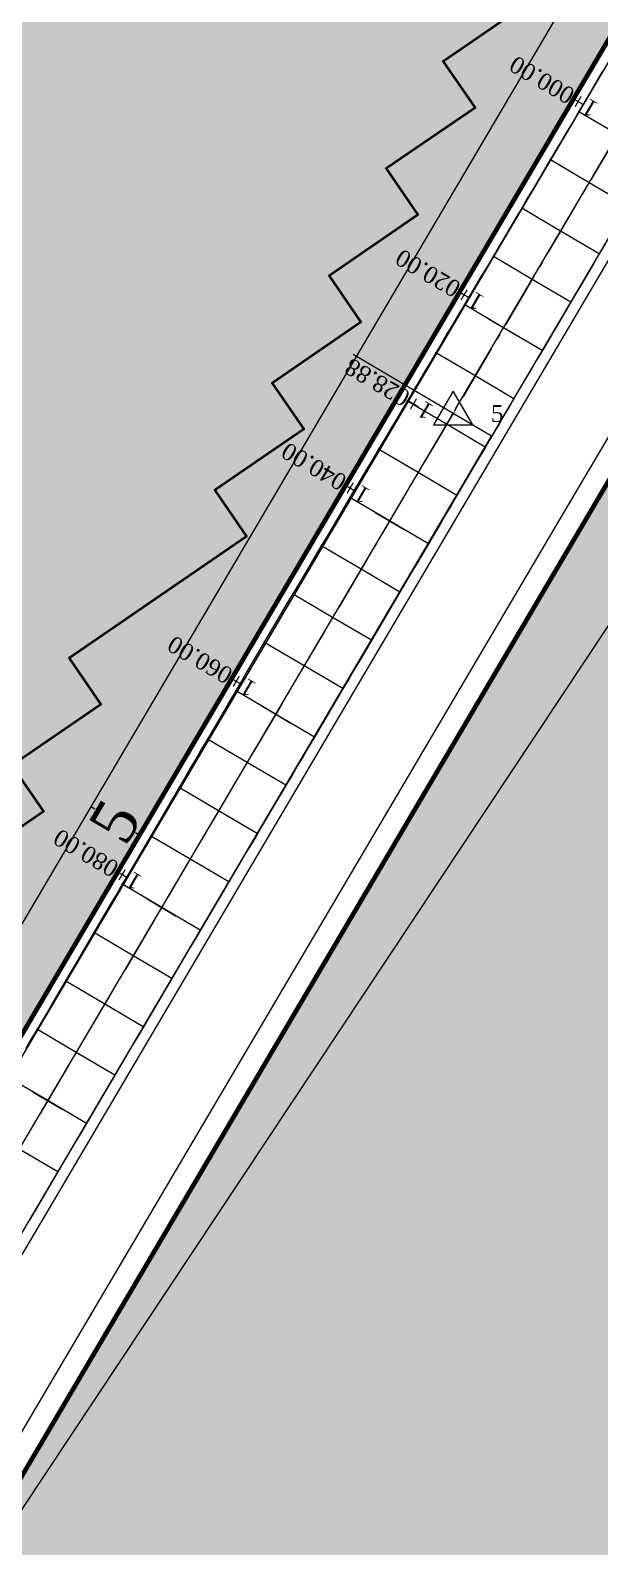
# Model space of a CAD drawing. Header units: metres. Extents: x 478603 to 489313, y 4282657 to 4289463.
# Drawn here: x 479701.1 to 479751.8, y 4286900 to 4287035.2 of the extents above; entities that cross this region are included whole.
import ezdxf

# ---------------------------------------------------------------- set-up
doc = ezdxf.new("R2010")
doc.units = ezdxf.units.M
for name, color, linetype, lineweight in [('ADAKENARI', 18, 'Continuous', 0), ('EKS_5', 5, 'Continuous', 0), ('EKSENLER', 3, 'Continuous', 0), ('KALDIRIM', 11, 'Continuous', 0), ('KDA_5', 150, 'Continuous', 20), ('KDO_5', 150, 'Continuous', 20), ('PARSEL_ALAN', 254, 'Continuous', 0), ('PARSEL_SERA_ALAN', 9, 'Continuous', 40), ('PL_ALİNMAN', 1, 'Continuous', 0), ('PL_ENKESIT', 1, 'Continuous', 0), ('PL_KM', 4, 'Continuous', 0), ('PL_KMYAZI', 30, 'Continuous', 0), ('PL_SEMBOL', 7, 'Continuous', 0), ('PL_SOME', 7, 'Continuous', 0), ('PL_TOTFKM', 7, 'Continuous', 0), ('REFUJ', 63, 'Continuous', 0), ('REVIZE_ONERI_KAM_SNR', 9, 'Continuous', 0), ('ROL_CEPHE', 1, 'Continuous', 0), ('SEV_YKA_KDA', 3, 'Continuous', 0), ('SEV_YKO_KDO', 3, 'Continuous', 0), ('SNR_PLANONAMAA', 233, 'Continuous', 0), ('SNR_YAPIYAK', 18, 'Continuous', 0), ('YKA_5', 33, 'Continuous', 0), ('YKO_5', 33, 'Continuous', 0)]:
    doc.layers.add(name, color=color, linetype=linetype, lineweight=lineweight)
doc.styles.get("Standard").update_dxf_attribs({"font": 'times.ttf'})

# ---------------------------------------------------------------- blocks, each defined once
blk = doc.blocks.new('3')
at = {"layer": 'PL_SEMBOL'}
for p, q in [((0, 2), (-1.75, -1)), ((1.75, -1), (0, 2)), ((0.125, 0.125), (-0.125, -0.125)), ((-0.125, 0.125), (0.125, -0.125)), ((-1.75, -1), (1.75, -1))]:
    blk.add_line(p, q, dxfattribs=at)

msp = doc.modelspace()

# ---------------------------------------------------------------- hatches: boundary and pattern name
at = {"layer": 'PARSEL_ALAN'}
msp.add_hatch(color=256, dxfattribs=at).paths.add_polyline_path([(479643.93, 4287398.76), (479817.89, 4287145.2), (479734.47, 4287003.69), (479687.04, 4286923.22), (479673.05, 4286922.16), (479430.43, 4287218.47), (479426.93, 4287224.91), (479426.05, 4287231.31), (479427.41, 4287242.55), (479428.4, 4287247.28), (479432.51, 4287253.46)])
at = {"layer": 'PARSEL_SERA_ALAN'}
msp.add_hatch(color=256, dxfattribs=at).paths.add_polyline_path([(479636.23, 4287387.16), (479642.76, 4287391.64), (479809.65, 4287148.38), (479801.73, 4287142.95), (479804.56, 4287138.83), (479796.64, 4287133.4), (479799.47, 4287129.27), (479791.55, 4287123.84), (479794.38, 4287119.72), (479786.47, 4287114.29), (479789.3, 4287110.16), (479781.38, 4287104.73), (479784.21, 4287100.61), (479776.29, 4287095.18), (479779.12, 4287091.06), (479771.2, 4287085.63), (479774.03, 4287081.5), (479758.2, 4287070.64), (479761.03, 4287066.52), (479753.11, 4287061.09), (479755.94, 4287056.96), (479748.03, 4287051.53), (479750.85, 4287047.41), (479742.94, 4287041.98), (479745.77, 4287037.86), (479737.85, 4287032.43), (479740.68, 4287028.3), (479732.76, 4287022.87), (479735.59, 4287018.75), (479727.68, 4287013.32), (479730.5, 4287009.19), (479722.59, 4287003.76), (479725.42, 4286999.64), (479717.5, 4286994.21), (479720.33, 4286990.09), (479704.5, 4286979.23), (479707.33, 4286975.1), (479699.41, 4286969.67), (479702.24, 4286965.55), (479694.32, 4286960.12), (479697.15, 4286955.99), (479689.24, 4286950.56), (479692.06, 4286946.44), (479684.15, 4286941.01), (479686.98, 4286936.89), (479679.06, 4286931.46), (479650.77, 4286972.69), (479642.86, 4286967.25), (479577.8, 4287062.08), (479569.88, 4287056.65), (479507.65, 4287147.36), (479499.74, 4287141.93), (479434.68, 4287236.75), (479442.6, 4287242.19), (479436.94, 4287250.43)])
at = {"layer": 'REVIZE_ONERI_KAM_SNR'}
msp.add_hatch(color=256, dxfattribs=at).paths.add_polyline_path([(480391.37, 4287736.67), (479958.38, 4287021.55), (479846.66, 4286823.22), (479817.89, 4286807.32), (479678.54, 4286593.14), (479667.02, 4286563.36), (479171.87, 4285664.49), (479060.05, 4285423.5), (478955.18, 4285211.94), (478971.57, 4285181.44), (478973.58, 4285138.06), (478896.83, 4284994.41), (478884.26, 4284953.22), (478871.38, 4284822.15), (478829.64, 4284818.29), (478829.64, 4284859.4), (478806.79, 4284865.48), (478716.87, 4284674.35), (478705.55, 4284645.23), (478602.86, 4284697.15), (478665.09, 4284834.56), (478661.84, 4284859.59), (478721.27, 4284982.03), (478734.09, 4284989.86), (478857.78, 4285241.35), (478838.86, 4285277.85), (478831.67, 4285382.6), (478866.61, 4285387.39), (478882.65, 4285289.09), (479341.44, 4286225.89), (479492.42, 4286515.34), (479668.69, 4286852.71), (479834.72, 4287134.36), (480316.15, 4287820.51), (480353.75, 4287856.55), (480321.39, 4287969.42), (480358.64, 4287985.06), (480384.47, 4287906.35), (480463.86, 4288018.44), (480598.66, 4288207.44), (480775.09, 4288481.28), (480856.22, 4288581.77), (481195.87, 4289025.92), (481277.92, 4288967.09), (481191.32, 4288856.62), (480684.78, 4288177.97), (480420.91, 4287781.11), (480447.15, 4287667.53), (480456.56, 4287584.46), (480422.31, 4287581.55), (480417.61, 4287623.09), (480404.49, 4287679.88)])

# ---------------------------------------------------------------- linework, layer by layer
at = {"layer": 'ADAKENARI', "lineweight": 200}
for p, q in [((479817.89, 4287145.2), (479734.47, 4287003.69)), ((479751.7, 4286993.54), (479834.72, 4287134.36)), ((479734.47, 4287003.69), (479687.04, 4286923.22)), ((479694.19, 4286895.97), (479751.7, 4286993.54))]:
    msp.add_line(p, q, dxfattribs=at)
at = {"layer": 'EKS_5'}
for p in [(479750.84, 4287021.61, 932.12), (479748.3, 4287017.31, 932.13), (479745.77, 4287013, 932.14), (479743.23, 4287008.69, 932.15), (479740.69, 4287004.39, 932.16), (479738.72, 4287001.05, 932.17), (479738.15, 4287000.08, 932.17), (479735.61, 4286995.77, 932.18), (479733.07, 4286991.46, 932.19), (479730.53, 4286987.16, 932.2), (479727.99, 4286982.85, 932.21), (479725.45, 4286978.54, 932.22), (479722.91, 4286974.23, 932.23), (479720.37, 4286969.93, 932.24), (479717.83, 4286965.62, 932.25), (479715.3, 4286961.31, 932.26), (479712.76, 4286957.01, 932.27), (479710.22, 4286952.7, 932.28), (479707.68, 4286948.39, 932.29), (479705.14, 4286944.08, 932.3), (479702.6, 4286939.78, 932.32)]:
    msp.add_point(p, dxfattribs=at)
at = {"layer": 'EKSENLER'}
for p, q in [((479738.98, 4287001.49), (479822.1, 4287142.49)), ((479685.07, 4286910.05), (479738.72, 4287001.04))]:
    msp.add_line(p, q, dxfattribs=at)
at = {"layer": 'KALDIRIM'}
for p, q in [((479818.69, 4287144.59), (479735.34, 4287003.18)), ((479742.43, 4286999.46), (479825.47, 4287140.32)), ((479735.34, 4287003.18), (479688.82, 4286924.28)), ((479688.52, 4286908.02), (479742.16, 4286999.01)), ((479694.55, 4286896.59), (479751.76, 4286993.63))]:
    msp.add_line(p, q, dxfattribs=at)
at = {"layer": 'KDA_5'}
msp.add_polyline3d([(479752.05, 4287031.55, 931.87), (479751.54, 4287030.69, 931.85), (479751.01, 4287029.79, 931.83), (479750.46, 4287028.87, 931.81), (479749.93, 4287027.96, 931.78), (479749.41, 4287027.08, 931.74), (479748.9, 4287026.22, 931.7), (479748.39, 4287025.36, 931.66), (479747.88, 4287024.51, 931.62), (479747.38, 4287023.66, 931.57), (479746.87, 4287022.8, 931.56), (479746.36, 4287021.94, 931.55), (479745.85, 4287021.08, 931.54), (479745.34, 4287020.21, 931.53), (479744.84, 4287019.35, 931.52), (479744.33, 4287018.49, 931.49), (479743.82, 4287017.63, 931.46), (479743.31, 4287016.77, 931.42), (479742.8, 4287015.91, 931.39), (479742.29, 4287015.05, 931.36), (479741.78, 4287014.19, 931.29), (479741.27, 4287013.33, 931.23), (479740.76, 4287012.47, 931.16), (479740.25, 4287011.61, 931.1), (479739.74, 4287010.75, 931.03), (479739.22, 4287009.88, 930.98), (479738.7, 4287009.01, 930.93), (479738.18, 4287008.14, 930.87), (479737.68, 4287007.28, 930.82), (479737.19, 4287006.45, 930.77), (479736.73, 4287005.68, 930.74), (479736.3, 4287004.96, 930.7), (479735.89, 4287004.26, 930.67), (479735.51, 4287003.62, 930.64), (479735.21, 4287003.11, 930.62), (479735.06, 4287002.86, 930.6), (479734.98, 4287002.73, 930.6), (479734.92, 4287002.63, 930.59), (479734.83, 4287002.48, 930.58), (479734.64, 4287002.15, 930.56), (479734.24, 4287001.48, 930.51), (479733.73, 4287000.62, 930.45), (479733.18, 4286999.7, 930.38), (479732.63, 4286998.77, 930.31), (479732.08, 4286997.85, 930.24), (479731.56, 4286996.97, 930.18), (479731.05, 4286996.1, 930.13), (479730.54, 4286995.25, 930.08), (479730.04, 4286994.4, 930.03), (479729.53, 4286993.55, 929.98), (479729.02, 4286992.69, 929.92), (479728.51, 4286991.83, 929.85), (479728, 4286990.97, 929.79), (479727.49, 4286990.11, 929.72), (479726.98, 4286989.25, 929.66), (479726.47, 4286988.39, 929.6), (479725.96, 4286987.53, 929.54), (479725.45, 4286986.67, 929.48), (479724.94, 4286985.81, 929.42), (479724.43, 4286984.95, 929.36), (479723.92, 4286984.09, 929.34), (479723.41, 4286983.23, 929.32), (479722.9, 4286982.37, 929.3), (479722.39, 4286981.51, 929.28), (479721.88, 4286980.65, 929.26), (479721.38, 4286979.78, 929.34), (479720.87, 4286978.92, 929.42), (479720.37, 4286978.06, 929.5), (479719.86, 4286977.19, 929.58), (479719.36, 4286976.33, 929.66), (479718.85, 4286975.47, 929.7), (479718.35, 4286974.6, 929.73), (479717.84, 4286973.74, 929.77), (479717.33, 4286972.88, 929.8), (479716.83, 4286972.02, 929.84), (479716.32, 4286971.15, 929.92), (479715.82, 4286970.29, 930.01), (479715.31, 4286969.43, 930.1), (479714.81, 4286968.56, 930.19), (479714.31, 4286967.7, 930.27), (479713.8, 4286966.84, 930.36), (479713.3, 4286965.97, 930.45), (479712.79, 4286965.11, 930.53), (479712.29, 4286964.24, 930.62), (479711.79, 4286963.38, 930.71), (479711.28, 4286962.52, 930.73), (479710.77, 4286961.66, 930.76), (479710.27, 4286960.79, 930.79), (479709.76, 4286959.93, 930.82), (479709.25, 4286959.07, 930.85), (479708.75, 4286958.21, 930.87), (479708.24, 4286957.35, 930.88), (479707.73, 4286956.49, 930.89), (479707.22, 4286955.62, 930.9), (479706.72, 4286954.76, 930.92), (479706.21, 4286953.9, 930.96), (479705.7, 4286953.04, 931), (479705.2, 4286952.17, 931.04), (479704.69, 4286951.31, 931.08), (479704.19, 4286950.45, 931.13), (479703.68, 4286949.59, 931.14), (479703.17, 4286948.73, 931.16), (479702.66, 4286947.86, 931.18), (479702.16, 4286947, 931.2), (479701.65, 4286946.14, 931.22), (479701.14, 4286945.28, 931.24), (479700.64, 4286944.42, 931.27)], dxfattribs=at)
for p in [(479749.93, 4287027.96, 931.78), (479747.38, 4287023.66, 931.57), (479744.84, 4287019.35, 931.52), (479742.29, 4287015.05, 931.36), (479739.74, 4287010.75, 931.03), (479737.19, 4287006.45, 930.77), (479735.21, 4287003.11, 930.62), (479734.64, 4287002.15, 930.56), (479732.08, 4286997.85, 930.24), (479729.53, 4286993.55, 929.98), (479726.98, 4286989.25, 929.66), (479724.43, 4286984.95, 929.36), (479721.88, 4286980.65, 929.26), (479719.36, 4286976.33, 929.66), (479716.83, 4286972.02, 929.84), (479714.31, 4286967.7, 930.27), (479711.79, 4286963.38, 930.71), (479709.25, 4286959.07, 930.85), (479706.72, 4286954.76, 930.92), (479704.19, 4286950.45, 931.13), (479701.65, 4286946.14, 931.22)]:
    msp.add_point(p, dxfattribs=at)
at = {"layer": 'KDO_5'}
msp.add_polyline3d([(479752.3, 4287016.21, 931.89), (479751.75, 4287015.28, 931.88), (479751.23, 4287014.39, 931.84), (479750.72, 4287013.52, 931.81), (479750.22, 4287012.67, 931.78), (479749.71, 4287011.82, 931.75), (479749.21, 4287010.97, 931.72), (479748.71, 4287010.11, 931.64), (479748.2, 4287009.25, 931.56), (479747.69, 4287008.39, 931.48), (479747.19, 4287007.53, 931.4), (479746.68, 4287006.66, 931.32), (479746.16, 4287005.79, 931.28), (479745.65, 4287004.91, 931.23), (479745.13, 4287004.04, 931.19), (479744.62, 4287003.18, 931.14), (479744.14, 4287002.35, 931.1), (479743.69, 4287001.58, 931.05), (479743.26, 4287000.86, 931.01), (479742.85, 4287000.16, 930.97), (479742.47, 4286999.52, 930.93), (479742.17, 4286999.01, 930.9), (479742.02, 4286998.76, 930.88), (479741.94, 4286998.63, 930.87), (479741.88, 4286998.53, 930.86), (479741.8, 4286998.38, 930.85), (479741.6, 4286998.04, 930.83), (479741.2, 4286997.37, 930.78), (479740.7, 4286996.52, 930.72), (479740.16, 4286995.59, 930.65), (479739.6, 4286994.66, 930.59), (479739.06, 4286993.74, 930.52), (479738.54, 4286992.85, 930.48), (479738.03, 4286991.99, 930.44), (479737.53, 4286991.13, 930.4), (479737.03, 4286990.28, 930.36), (479736.52, 4286989.43, 930.32), (479736.02, 4286988.57, 930.31), (479735.51, 4286987.71, 930.3), (479735, 4286986.85, 930.29), (479734.49, 4286985.98, 930.28), (479733.98, 4286985.12, 930.27), (479733.48, 4286984.26, 930.15), (479732.97, 4286983.4, 930.03), (479732.46, 4286982.53, 929.91), (479731.95, 4286981.67, 929.79), (479731.45, 4286980.81, 929.67), (479730.94, 4286979.95, 929.63), (479730.43, 4286979.09, 929.59), (479729.92, 4286978.23, 929.55), (479729.42, 4286977.36, 929.5), (479728.91, 4286976.5, 929.46), (479728.4, 4286975.64, 929.55), (479727.89, 4286974.78, 929.64), (479727.38, 4286973.92, 929.73), (479726.88, 4286973.06, 929.82), (479726.37, 4286972.2, 929.91), (479725.86, 4286971.34, 929.96), (479725.35, 4286970.47, 930), (479724.84, 4286969.61, 930.04), (479724.34, 4286968.75, 930.09), (479723.83, 4286967.89, 930.13), (479723.32, 4286967.03, 930.2), (479722.81, 4286966.17, 930.27), (479722.3, 4286965.31, 930.34), (479721.8, 4286964.45, 930.4), (479721.29, 4286963.58, 930.47), (479720.78, 4286962.72, 930.56), (479720.27, 4286961.86, 930.64), (479719.76, 4286961, 930.73), (479719.25, 4286960.14, 930.81), (479718.75, 4286959.28, 930.9), (479718.24, 4286958.42, 930.95), (479717.73, 4286957.56, 931), (479717.22, 4286956.69, 931.05), (479716.71, 4286955.83, 931.11), (479716.21, 4286954.97, 931.16), (479715.7, 4286954.11, 931.18), (479715.19, 4286953.25, 931.19), (479714.68, 4286952.39, 931.21), (479714.17, 4286951.53, 931.23), (479713.67, 4286950.66, 931.24), (479713.16, 4286949.8, 931.26), (479712.65, 4286948.94, 931.28), (479712.14, 4286948.08, 931.3), (479711.64, 4286947.22, 931.32), (479711.13, 4286946.36, 931.34), (479710.62, 4286945.5, 931.36), (479710.11, 4286944.63, 931.38), (479709.6, 4286943.77, 931.4), (479709.1, 4286942.91, 931.41), (479708.59, 4286942.05, 931.43), (479708.08, 4286941.19, 931.45), (479707.57, 4286940.33, 931.46), (479707.06, 4286939.47, 931.48), (479706.56, 4286938.6, 931.49), (479706.05, 4286937.74, 931.51), (479705.54, 4286936.88, 931.54), (479705.03, 4286936.02, 931.57), (479704.52, 4286935.16, 931.6), (479704.02, 4286934.3, 931.63), (479703.51, 4286933.44, 931.66), (479703, 4286932.57, 931.7), (479702.49, 4286931.71, 931.74), (479701.98, 4286930.85, 931.78), (479701.47, 4286929.99, 931.82), (479700.97, 4286929.13, 931.86)], dxfattribs=at)
for p in [(479751.75, 4287015.28, 931.88), (479749.21, 4287010.97, 931.72), (479746.68, 4287006.66, 931.32), (479744.14, 4287002.35, 931.1), (479742.17, 4286999.01, 930.9), (479741.6, 4286998.04, 930.83), (479739.06, 4286993.74, 930.52), (479736.52, 4286989.43, 930.32), (479733.98, 4286985.12, 930.27), (479731.45, 4286980.81, 929.67), (479728.91, 4286976.5, 929.46), (479726.37, 4286972.2, 929.91), (479723.83, 4286967.89, 930.13), (479721.29, 4286963.58, 930.47), (479718.75, 4286959.28, 930.9), (479716.21, 4286954.97, 931.16), (479713.67, 4286950.66, 931.24), (479711.13, 4286946.36, 931.34), (479708.59, 4286942.05, 931.43), (479706.05, 4286937.74, 931.51), (479703.51, 4286933.44, 931.66)]:
    msp.add_point(p, dxfattribs=at)
at = {"layer": 'PARSEL_ALAN'}
for points in [[(479643.93, 4287398.76, 927.06), (479817.89, 4287145.2, 932.32), (479734.47, 4287003.69, 930.59), (479687.04, 4286923.22, 931.9), (479673.05, 4286922.16, 931.52), (479430.43, 4287218.47, 921.01), (479426.93, 4287224.91, 920.71), (479426.05, 4287231.31, 920.46), (479427.41, 4287242.55, 919.64), (479428.4, 4287247.28, 919.2), (479432.51, 4287253.46, 918.59), (479643.93, 4287398.76, 927.06)], [(479643.93, 4287398.76, 0), (479817.89, 4287145.2, 0), (479734.47, 4287003.69, 0), (479687.04, 4286923.22, 0), (479673.05, 4286922.16, 0), (479430.43, 4287218.47, 0), (479426.93, 4287224.91, 0), (479426.05, 4287231.31, 0), (479427.41, 4287242.55, 0), (479428.4, 4287247.28, 0), (479432.51, 4287253.46, 0), (479643.93, 4287398.76, 0)]]:
    msp.add_polyline3d(points, close=True, dxfattribs=at)
at = {"layer": 'PARSEL_SERA_ALAN'}
msp.add_polyline3d([(479745.77, 4287037.86, 0), (479737.85, 4287032.43, 0), (479740.68, 4287028.3, 0), (479732.76, 4287022.87, 0), (479735.59, 4287018.75, 0), (479727.68, 4287013.32, 0), (479730.5, 4287009.19, 0), (479722.59, 4287003.76, 0), (479725.42, 4286999.64, 0), (479717.5, 4286994.21, 0), (479720.33, 4286990.09, 0), (479704.5, 4286979.23, 0), (479707.33, 4286975.1, 0), (479699.41, 4286969.67, 0), (479702.24, 4286965.55, 0), (479694.32, 4286960.12, 0)], dxfattribs=at)
msp.add_polyline3d([(479745.77, 4287037.86, 0), (479737.85, 4287032.43, 0), (479740.68, 4287028.3, 0), (479732.76, 4287022.87, 0), (479735.59, 4287018.75, 0), (479727.68, 4287013.32, 0), (479730.5, 4287009.19, 0), (479722.59, 4287003.76, 0), (479725.42, 4286999.64, 0), (479717.5, 4286994.21, 0), (479720.33, 4286990.09, 0), (479704.5, 4286979.23, 0), (479707.33, 4286975.1, 0), (479699.41, 4286969.67, 0), (479702.24, 4286965.55, 0), (479694.32, 4286960.12, 0)], dxfattribs=at)
at = {"layer": 'PL_ALİNMAN'}
for p, q in [((479753.54, 4287026.19), (479751, 4287021.88)), ((479750.5, 4287021.02), (479750.24, 4287020.59)), ((479749.73, 4287019.73), (479747.19, 4287015.42)), ((479746.69, 4287014.56), (479746.43, 4287014.13)), ((479745.92, 4287013.27), (479743.39, 4287008.96)), ((479742.88, 4287008.1), (479742.62, 4287007.67)), ((479742.12, 4287006.81), (479739.58, 4287002.5)), ((479738.72, 4287001.04), (479736.18, 4286996.74)), ((479739.07, 4287001.64), (479738.81, 4287001.21)), ((479735.67, 4286995.88), (479735.42, 4286995.45)), ((479734.91, 4286994.58), (479732.37, 4286990.28)), ((479731.86, 4286989.42), (479731.61, 4286988.98)), ((479731.1, 4286988.12), (479728.56, 4286983.82)), ((479728.05, 4286982.95), (479727.8, 4286982.52)), ((479727.29, 4286981.66), (479724.75, 4286977.35)), ((479724.24, 4286976.49), (479723.99, 4286976.06)), ((479723.48, 4286975.2), (479720.94, 4286970.89)), ((479720.44, 4286970.03), (479720.18, 4286969.6)), ((479719.67, 4286968.74), (479717.13, 4286964.43)), ((479716.63, 4286963.57), (479716.37, 4286963.14)), ((479715.87, 4286962.28), (479713.33, 4286957.97)), ((479712.82, 4286957.11), (479712.56, 4286956.68)), ((479712.06, 4286955.82), (479709.52, 4286951.51)), ((479709.01, 4286950.65), (479708.76, 4286950.22)), ((479708.25, 4286949.36), (479705.71, 4286945.05)), ((479705.2, 4286944.19), (479704.95, 4286943.76)), ((479704.44, 4286942.9), (479701.9, 4286938.59)), ((479701.39, 4286937.73), (479701.14, 4286937.3))]:
    msp.add_line(p, q, dxfattribs=at)
at = {"layer": 'PL_ENKESIT'}
for points in [[(479756.85, 4287023.88, 932.07), (479756.84, 4287023.88, 931.98), (479756.83, 4287023.89, 932.03), (479753.38, 4287025.92, 932.11), (479749.94, 4287027.95, 932.03), (479749.93, 4287027.96, 931.78)], [(479754.29, 4287019.58, 931.94), (479754.29, 4287019.58, 932.04), (479750.84, 4287021.61, 932.12), (479747.4, 4287023.65, 932.04), (479747.38, 4287023.66, 931.57)], [(479751.75, 4287015.28, 931.88), (479751.75, 4287015.28, 932.05), (479748.3, 4287017.31, 932.13), (479744.86, 4287019.34, 932.05), (479744.84, 4287019.35, 931.52)], [(479749.21, 4287010.97, 931.72), (479749.21, 4287010.97, 932.06), (479745.77, 4287013, 932.14), (479742.32, 4287015.03, 932.06), (479742.29, 4287015.05, 931.36)], [(479746.68, 4287006.66, 931.32), (479746.67, 4287006.66, 932.07), (479743.23, 4287008.69, 932.15), (479739.78, 4287010.72, 932.07), (479739.74, 4287010.75, 931.03)], [(479744.14, 4287002.35, 931.1), (479744.13, 4287002.35, 932.08), (479740.69, 4287004.39, 932.16), (479737.24, 4287006.42, 932.08), (479737.19, 4287006.45, 930.77)], [(479742.17, 4286999.01, 930.9), (479742.16, 4286999.01, 932.09), (479738.72, 4287001.05, 932.17), (479735.27, 4287003.08, 932.09), (479735.21, 4287003.11, 930.62)], [(479741.6, 4286998.04, 930.83), (479741.59, 4286998.05, 932.09), (479738.15, 4287000.08, 932.17), (479734.7, 4287002.11, 932.09), (479734.64, 4287002.15, 930.56)], [(479739.06, 4286993.74, 930.52), (479739.05, 4286993.74, 932.1), (479735.61, 4286995.77, 932.18), (479732.16, 4286997.8, 932.1), (479732.08, 4286997.85, 930.24)], [(479736.52, 4286989.43, 930.32), (479736.52, 4286989.43, 932.11), (479733.07, 4286991.46, 932.19), (479729.62, 4286993.49, 932.11), (479729.53, 4286993.55, 929.98)], [(479733.98, 4286985.12, 930.27), (479733.98, 4286985.12, 932.12), (479730.53, 4286987.16, 932.2), (479727.08, 4286989.19, 932.12), (479726.98, 4286989.25, 929.66)], [(479731.45, 4286980.81, 929.67), (479731.44, 4286980.82, 932.13), (479727.99, 4286982.85, 932.21), (479724.55, 4286984.88, 932.13), (479724.43, 4286984.95, 929.36)], [(479728.91, 4286976.5, 929.46), (479728.9, 4286976.51, 932.14), (479725.45, 4286978.54, 932.22), (479722.01, 4286980.57, 932.14), (479721.88, 4286980.65, 929.26)], [(479726.37, 4286972.2, 929.91), (479726.36, 4286972.2, 932.15), (479722.91, 4286974.23, 932.23), (479719.47, 4286976.27, 932.15), (479719.36, 4286976.33, 929.66)], [(479723.83, 4286967.89, 930.13), (479723.82, 4286967.9, 932.16), (479720.37, 4286969.93, 932.24), (479716.93, 4286971.96, 932.16), (479716.83, 4286972.02, 929.84)], [(479721.29, 4286963.58, 930.47), (479721.28, 4286963.59, 932.17), (479717.83, 4286965.62, 932.25), (479714.39, 4286967.65, 932.17), (479714.31, 4286967.7, 930.27)], [(479718.75, 4286959.28, 930.9), (479718.74, 4286959.28, 932.18), (479715.3, 4286961.31, 932.26), (479711.85, 4286963.34, 932.18), (479711.79, 4286963.38, 930.71)], [(479716.21, 4286954.97, 931.16), (479716.2, 4286954.97, 932.19), (479712.76, 4286957.01, 932.27), (479709.31, 4286959.04, 932.19), (479709.25, 4286959.07, 930.85)], [(479713.67, 4286950.66, 931.24), (479713.66, 4286950.67, 932.2), (479710.22, 4286952.7, 932.28), (479706.77, 4286954.73, 932.2), (479706.72, 4286954.76, 930.92)], [(479711.13, 4286946.36, 931.34), (479711.12, 4286946.36, 932.21), (479707.68, 4286948.39, 932.29), (479704.23, 4286950.42, 932.21), (479704.19, 4286950.45, 931.13)], [(479708.59, 4286942.05, 931.43), (479708.58, 4286942.05, 932.22), (479705.14, 4286944.08, 932.3), (479701.69, 4286946.11, 932.22), (479701.65, 4286946.14, 931.22)], [(479706.05, 4286937.74, 931.51), (479706.05, 4286937.74, 932.24), (479702.6, 4286939.78, 932.32), (479699.15, 4286941.81, 932.24), (479699.11, 4286941.83, 931.34)], [(479703.51, 4286933.44, 931.66), (479703.51, 4286933.44, 932.25), (479700.06, 4286935.47, 932.33), (479696.61, 4286937.5, 932.25), (479696.58, 4286937.52, 931.46)]]:
    msp.add_polyline3d(points, dxfattribs=at)
at = {"layer": 'PL_KM'}
for p, q in [((479741.93, 4287009.45), (479744.52, 4287007.93)), ((479731.78, 4286992.22), (479734.36, 4286990.7)), ((479721.62, 4286975), (479724.21, 4286973.47)), ((479711.46, 4286957.77), (479714.05, 4286956.24)), ((479701.31, 4286940.54), (479703.89, 4286939.01))]:
    msp.add_line(p, q, dxfattribs=at)
at = {"layer": 'PL_SOME'}
msp.add_point((479738.72, 4287001.04), dxfattribs=at)
at = {"layer": 'REFUJ'}
for p, q in [((479729.55, 4286975.66), (479826.31, 4287139.78)), ((479749.98, 4286994.55), (479833.04, 4287135.44)), ((479695.68, 4286902.44), (479749.98, 4286994.55)), ((479689.59, 4286907.86), (479729.55, 4286975.66))]:
    msp.add_line(p, q, dxfattribs=at)
at = {"layer": 'REVIZE_ONERI_KAM_SNR'}
msp.add_polyline3d([(479492.42, 4286515.34, 0), (479668.69, 4286852.71, 0), (479834.72, 4287134.36, 0), (480316.15, 4287820.51, 0), (480353.75, 4287856.55, 0), (480321.39, 4287969.42, 0), (480358.64, 4287985.06, 0), (480384.47, 4287906.35, 0), (480463.86, 4288018.44, 0)], dxfattribs=at)
msp.add_polyline3d([(479492.42, 4286515.34, 0), (479668.69, 4286852.71, 0), (479834.72, 4287134.36, 0), (480316.15, 4287820.51, 0), (480353.75, 4287856.55, 0), (480321.39, 4287969.42, 0), (480358.64, 4287985.06, 0), (480384.47, 4287906.35, 0), (480463.86, 4288018.44, 0)], dxfattribs=at)
msp.add_polyline3d([(479492.42, 4286515.34, 0), (479668.69, 4286852.71, 0), (479834.72, 4287134.36, 0), (480316.15, 4287820.51, 0), (480353.75, 4287856.55, 0), (480321.39, 4287969.42, 0), (480358.64, 4287985.06, 0), (480384.47, 4287906.35, 0), (480463.86, 4288018.44, 0)], dxfattribs=at)
at = {"layer": 'ROL_CEPHE'}
for p, q in [((479706.45, 4286966), (479706.79, 4286965.79)), ((479710.76, 4286963.46), (479710.41, 4286963.66))]:
    msp.add_line(p, q, dxfattribs=at)
at = {"layer": 'SEV_YKA_KDA'}
for p, q in [((479750.95, 4287029.68, 932.03), (479750.95, 4287029.68, 931.93)), ((479749.94, 4287027.95, 932.03), (479749.93, 4287027.96, 931.78)), ((479748.92, 4287026.23, 932.03), (479748.91, 4287026.23, 931.87)), ((479747.91, 4287024.51, 932.04), (479747.89, 4287024.52, 931.62)), ((479746.89, 4287022.78, 932.04), (479746.88, 4287022.79, 931.8)), ((479745.87, 4287021.06, 932.05), (479745.85, 4287021.07, 931.54)), ((479744.86, 4287019.34, 932.05), (479744.85, 4287019.34, 931.78)), ((479743.84, 4287017.62, 932.05), (479743.82, 4287017.63, 931.46)), ((479742.83, 4287015.89, 932.06), (479742.81, 4287015.9, 931.73)), ((479741.81, 4287014.17, 932.06), (479741.78, 4287014.19, 931.29)), ((479740.8, 4287012.45, 932.07), (479740.78, 4287012.46, 931.61)), ((479739.78, 4287010.72, 932.07), (479739.74, 4287010.75, 931.03)), ((479738.76, 4287009, 932.07), (479738.74, 4287009.02, 931.5)), ((479737.75, 4287007.28, 932.08), (479737.7, 4287007.31, 930.83)), ((479736.73, 4287005.55, 932.08), (479736.7, 4287005.57, 931.41)), ((479735.72, 4287003.83, 932.09), (479735.66, 4287003.87, 930.65)), ((479734.7, 4287002.11, 932.09), (479734.67, 4287002.13, 931.33)), ((479733.69, 4287000.39, 932.1), (479733.61, 4287000.43, 930.43)), ((479732.67, 4286998.66, 932.1), (479732.63, 4286998.69, 931.2)), ((479731.66, 4286996.94, 932.1), (479731.57, 4286996.99, 930.18)), ((479730.64, 4286995.22, 932.11), (479730.6, 4286995.24, 931.09)), ((479729.62, 4286993.49, 932.11), (479729.53, 4286993.55, 929.98)), ((479728.61, 4286991.77, 932.12), (479728.56, 4286991.8, 930.98)), ((479727.59, 4286990.05, 932.12), (479727.49, 4286990.11, 929.72)), ((479726.58, 4286988.33, 932.12), (479726.52, 4286988.36, 930.86)), ((479725.56, 4286986.6, 932.13), (479725.45, 4286986.67, 929.48)), ((479724.55, 4286984.88, 932.13), (479724.49, 4286984.92, 930.75)), ((479723.53, 4286983.16, 932.14), (479723.41, 4286983.23, 929.32)), ((479722.51, 4286981.43, 932.14), (479722.45, 4286981.47, 930.71)), ((479721.5, 4286979.71, 932.14), (479721.38, 4286979.78, 929.34)), ((479720.48, 4286977.99, 932.15), (479720.43, 4286978.02, 930.83)), ((479719.47, 4286976.27, 932.15), (479719.36, 4286976.33, 929.66)), ((479718.45, 4286974.54, 932.16), (479718.4, 4286974.57, 930.94)), ((479717.44, 4286972.82, 932.16), (479717.33, 4286972.88, 929.8)), ((479716.42, 4286971.1, 932.17), (479716.37, 4286971.13, 931.04)), ((479715.4, 4286969.37, 932.17), (479715.31, 4286969.43, 930.1)), ((479714.39, 4286967.65, 932.17), (479714.35, 4286967.68, 931.22)), ((479713.37, 4286965.93, 932.18), (479713.3, 4286965.97, 930.45)), ((479712.36, 4286964.21, 932.18), (479712.32, 4286964.22, 931.4)), ((479711.34, 4286962.48, 932.19), (479711.28, 4286962.52, 930.73)), ((479710.33, 4286960.76, 932.19), (479710.3, 4286960.78, 931.49)), ((479709.31, 4286959.04, 932.19), (479709.25, 4286959.07, 930.85)), ((479708.29, 4286957.31, 932.2), (479708.27, 4286957.33, 931.54)), ((479707.28, 4286955.59, 932.2), (479707.22, 4286955.62, 930.9)), ((479706.26, 4286953.87, 932.21), (479706.24, 4286953.88, 931.58)), ((479705.25, 4286952.14, 932.21), (479705.2, 4286952.17, 931.04)), ((479704.23, 4286950.42, 932.21), (479704.21, 4286950.44, 931.67)), ((479703.22, 4286948.7, 932.22), (479703.17, 4286948.73, 931.16)), ((479702.2, 4286946.98, 932.22), (479702.18, 4286946.99, 931.71)), ((479701.18, 4286945.25, 932.23), (479701.14, 4286945.28, 931.24))]:
    msp.add_line(p, q, dxfattribs=at)
at = {"layer": 'SEV_YKO_KDO'}
for p, q in [((479751.75, 4287015.28, 932.05), (479751.75, 4287015.28, 931.96)), ((479750.73, 4287013.55, 932.05), (479750.74, 4287013.55, 931.81)), ((479749.72, 4287011.83, 932.06), (479749.72, 4287011.83, 931.9)), ((479748.7, 4287010.11, 932.06), (479748.71, 4287010.11, 931.64)), ((479747.69, 4287008.38, 932.07), (479747.69, 4287008.38, 931.77)), ((479746.67, 4287006.66, 932.07), (479746.68, 4287006.66, 931.32)), ((479745.66, 4287004.94, 932.07), (479745.66, 4287004.94, 931.65)), ((479744.64, 4287003.22, 932.08), (479744.64, 4287003.21, 931.15)), ((479743.63, 4287001.49, 932.08), (479743.63, 4287001.49, 931.57)), ((479742.61, 4286999.77, 932.09), (479742.61, 4286999.77, 930.94)), ((479741.59, 4286998.05, 932.09), (479741.6, 4286998.04, 931.46)), ((479740.58, 4286996.32, 932.1), (479740.58, 4286996.32, 930.71)), ((479739.56, 4286994.6, 932.1), (479739.57, 4286994.6, 931.34)), ((479738.55, 4286992.88, 932.1), (479738.55, 4286992.87, 930.48)), ((479737.53, 4286991.15, 932.11), (479737.53, 4286991.15, 931.25)), ((479736.52, 4286989.43, 932.11), (479736.52, 4286989.43, 930.32)), ((479735.5, 4286987.71, 932.12), (479735.5, 4286987.71, 931.21)), ((479734.48, 4286985.99, 932.12), (479734.49, 4286985.98, 930.28)), ((479733.47, 4286984.26, 932.12), (479733.47, 4286984.26, 931.14)), ((479732.45, 4286982.54, 932.13), (479732.46, 4286982.53, 929.91)), ((479731.44, 4286980.82, 932.13), (479731.44, 4286980.81, 930.9)), ((479730.42, 4286979.09, 932.14), (479730.43, 4286979.09, 929.59)), ((479729.41, 4286977.37, 932.14), (479729.41, 4286977.37, 930.82)), ((479728.39, 4286975.65, 932.14), (479728.4, 4286975.64, 929.55)), ((479727.37, 4286973.93, 932.15), (479727.38, 4286973.92, 930.94)), ((479726.36, 4286972.2, 932.15), (479726.37, 4286972.2, 929.91)), ((479725.34, 4286970.48, 932.16), (479725.35, 4286970.48, 931.08)), ((479724.33, 4286968.76, 932.16), (479724.34, 4286968.75, 930.09)), ((479723.31, 4286967.03, 932.17), (479723.32, 4286967.03, 931.18)), ((479722.3, 4286965.31, 932.17), (479722.3, 4286965.31, 930.34)), ((479721.28, 4286963.59, 932.17), (479721.28, 4286963.59, 931.32)), ((479720.26, 4286961.87, 932.18), (479720.27, 4286961.86, 930.64)), ((479719.25, 4286960.14, 932.18), (479719.25, 4286960.14, 931.5)), ((479718.23, 4286958.42, 932.19), (479718.24, 4286958.42, 930.95)), ((479717.22, 4286956.7, 932.19), (479717.22, 4286956.7, 931.62)), ((479716.2, 4286954.97, 932.19), (479716.21, 4286954.97, 931.16)), ((479715.19, 4286953.25, 932.2), (479715.19, 4286953.25, 931.7)), ((479714.17, 4286951.53, 932.2), (479714.17, 4286951.53, 931.23)), ((479713.15, 4286949.81, 932.21), (479713.16, 4286949.8, 931.73)), ((479712.14, 4286948.08, 932.21), (479712.14, 4286948.08, 931.3)), ((479711.12, 4286946.36, 932.21), (479711.13, 4286946.36, 931.78)), ((479710.11, 4286944.64, 932.22), (479710.11, 4286944.63, 931.38)), ((479709.09, 4286942.91, 932.22), (479709.09, 4286942.91, 931.82)), ((479708.08, 4286941.19, 932.23), (479708.08, 4286941.19, 931.45)), ((479707.06, 4286939.47, 932.23), (479707.06, 4286939.47, 931.85)), ((479706.05, 4286937.74, 932.24), (479706.05, 4286937.74, 931.51)), ((479705.03, 4286936.02, 932.24), (479705.03, 4286936.02, 931.9)), ((479704.01, 4286934.3, 932.24), (479704.02, 4286934.3, 931.63)), ((479703, 4286932.58, 932.25), (479703, 4286932.58, 931.97)), ((479701.98, 4286930.85, 932.25), (479701.98, 4286930.85, 931.78))]:
    msp.add_line(p, q, dxfattribs=at)
at = {"layer": 'SNR_PLANONAMAA'}
msp.add_line((479760.61, 4286994.3, 942.48), (479695.07, 4286895.5, 942.48), dxfattribs=at)
at = {"layer": 'SNR_YAPIYAK'}
msp.add_line((479684.05, 4286928.01, 912.34), (479811.97, 4287144.99, 912.34), dxfattribs=at)
at = {"layer": 'YKA_5'}
msp.add_polyline3d([(479752.05, 4287031.54, 932.02), (479751.54, 4287030.68, 932.02), (479751.01, 4287029.77, 932.02), (479750.47, 4287028.86, 932.03), (479749.94, 4287027.95, 932.03), (479749.42, 4287027.07, 932.03), (479748.91, 4287026.21, 932.03), (479748.41, 4287025.36, 932.04), (479747.9, 4287024.5, 932.04), (479747.4, 4287023.65, 932.04), (479746.89, 4287022.79, 932.04), (479746.38, 4287021.92, 932.04), (479745.88, 4287021.06, 932.05), (479745.37, 4287020.2, 932.05), (479744.86, 4287019.34, 932.05), (479744.35, 4287018.48, 932.05), (479743.84, 4287017.61, 932.05), (479743.33, 4287016.75, 932.06), (479742.83, 4287015.89, 932.06), (479742.32, 4287015.03, 932.06), (479741.81, 4287014.17, 932.06), (479741.31, 4287013.31, 932.06), (479740.8, 4287012.45, 932.07), (479740.29, 4287011.59, 932.07), (479739.78, 4287010.72, 932.07), (479739.27, 4287009.85, 932.07), (479738.75, 4287008.98, 932.07), (479738.24, 4287008.1, 932.08), (479737.73, 4287007.24, 932.08), (479737.24, 4287006.42, 932.08), (479736.79, 4287005.65, 932.08), (479736.36, 4287004.92, 932.08), (479735.95, 4287004.23, 932.09), (479735.57, 4287003.58, 932.09), (479735.27, 4287003.08, 932.09), (479735.12, 4287002.82, 932.09), (479735.05, 4287002.7, 932.09), (479734.99, 4287002.59, 932.09), (479734.9, 4287002.44, 932.09), (479734.7, 4287002.11, 932.09), (479734.31, 4287001.44, 932.09), (479733.8, 4287000.58, 932.09), (479733.26, 4286999.66, 932.1), (479732.71, 4286998.72, 932.1), (479732.16, 4286997.8, 932.1), (479731.64, 4286996.92, 932.1), (479731.13, 4286996.05, 932.11), (479730.63, 4286995.2, 932.11), (479730.13, 4286994.35, 932.11), (479729.62, 4286993.49, 932.11), (479729.12, 4286992.64, 932.11), (479728.61, 4286991.77, 932.12), (479728.1, 4286990.91, 932.12), (479727.59, 4286990.05, 932.12), (479727.08, 4286989.19, 932.12), (479726.58, 4286988.33, 932.12), (479726.07, 4286987.46, 932.13), (479725.56, 4286986.6, 932.13), (479725.05, 4286985.74, 932.13), (479724.55, 4286984.88, 932.13), (479724.04, 4286984.02, 932.13), (479723.53, 4286983.16, 932.14), (479723.02, 4286982.3, 932.14), (479722.51, 4286981.43, 932.14), (479722.01, 4286980.57, 932.14), (479721.5, 4286979.71, 932.14), (479720.99, 4286978.85, 932.15), (479720.48, 4286977.99, 932.15), (479719.97, 4286977.13, 932.15), (479719.47, 4286976.27, 932.15), (479718.96, 4286975.4, 932.15), (479718.45, 4286974.54, 932.16), (479717.94, 4286973.68, 932.16), (479717.44, 4286972.82, 932.16), (479716.93, 4286971.96, 932.16), (479716.42, 4286971.1, 932.17), (479715.91, 4286970.24, 932.17), (479715.4, 4286969.37, 932.17), (479714.9, 4286968.51, 932.17), (479714.39, 4286967.65, 932.17), (479713.88, 4286966.79, 932.18), (479713.37, 4286965.93, 932.18), (479712.87, 4286965.07, 932.18), (479712.36, 4286964.21, 932.18), (479711.85, 4286963.34, 932.18), (479711.34, 4286962.48, 932.19), (479710.83, 4286961.62, 932.19), (479710.33, 4286960.76, 932.19), (479709.82, 4286959.9, 932.19), (479709.31, 4286959.04, 932.19), (479708.8, 4286958.18, 932.2), (479708.29, 4286957.31, 932.2), (479707.79, 4286956.45, 932.2), (479707.28, 4286955.59, 932.2), (479706.77, 4286954.73, 932.2), (479706.26, 4286953.87, 932.21), (479705.76, 4286953.01, 932.21), (479705.25, 4286952.14, 932.21), (479704.74, 4286951.28, 932.21), (479704.23, 4286950.42, 932.21), (479703.72, 4286949.56, 932.22), (479703.22, 4286948.7, 932.22), (479702.71, 4286947.84, 932.22), (479702.2, 4286946.98, 932.22), (479701.69, 4286946.11, 932.22), (479701.18, 4286945.25, 932.23), (479700.68, 4286944.39, 932.23)], dxfattribs=at)
for p in [(479749.94, 4287027.95, 932.03), (479747.4, 4287023.65, 932.04), (479744.86, 4287019.34, 932.05), (479742.32, 4287015.03, 932.06), (479739.78, 4287010.72, 932.07), (479737.24, 4287006.42, 932.08), (479735.27, 4287003.08, 932.09), (479734.7, 4287002.11, 932.09), (479732.16, 4286997.8, 932.1), (479729.62, 4286993.49, 932.11), (479727.08, 4286989.19, 932.12), (479724.55, 4286984.88, 932.13), (479722.01, 4286980.57, 932.14), (479719.47, 4286976.27, 932.15), (479716.93, 4286971.96, 932.16), (479714.39, 4286967.65, 932.17), (479711.85, 4286963.34, 932.18), (479709.31, 4286959.04, 932.19), (479706.77, 4286954.73, 932.2), (479704.23, 4286950.42, 932.21), (479701.69, 4286946.11, 932.22)]:
    msp.add_point(p, dxfattribs=at)
at = {"layer": 'YKO_5'}
msp.add_polyline3d([(479752.3, 4287016.21, 932.05), (479751.75, 4287015.28, 932.05), (479751.23, 4287014.39, 932.05), (479750.72, 4287013.52, 932.05), (479750.22, 4287012.67, 932.06), (479749.71, 4287011.82, 932.06), (479749.21, 4287010.97, 932.06), (479748.71, 4287010.11, 932.06), (479748.2, 4287009.25, 932.06), (479747.69, 4287008.39, 932.07), (479747.18, 4287007.53, 932.07), (479746.67, 4287006.66, 932.07), (479746.16, 4287005.79, 932.07), (479745.64, 4287004.91, 932.07), (479745.13, 4287004.04, 932.08), (479744.62, 4287003.18, 932.08), (479744.13, 4287002.35, 932.08), (479743.68, 4287001.59, 932.08), (479743.25, 4287000.86, 932.08), (479742.84, 4287000.16, 932.09), (479742.46, 4286999.52, 932.09), (479742.16, 4286999.01, 932.09), (479742.01, 4286998.76, 932.09), (479741.94, 4286998.63, 932.09), (479741.88, 4286998.53, 932.09), (479741.79, 4286998.38, 932.09), (479741.59, 4286998.05, 932.09), (479741.2, 4286997.38, 932.09), (479740.69, 4286996.52, 932.09), (479740.15, 4286995.6, 932.1), (479739.6, 4286994.66, 932.1), (479739.05, 4286993.74, 932.1), (479738.53, 4286992.85, 932.1), (479738.02, 4286991.99, 932.11), (479737.52, 4286991.14, 932.11), (479737.02, 4286990.29, 932.11), (479736.52, 4286989.43, 932.11), (479736.01, 4286988.57, 932.11), (479735.5, 4286987.71, 932.12), (479734.99, 4286986.85, 932.12), (479734.48, 4286985.99, 932.12), (479733.98, 4286985.12, 932.12), (479733.47, 4286984.26, 932.12), (479732.96, 4286983.4, 932.13), (479732.45, 4286982.54, 932.13), (479731.94, 4286981.68, 932.13), (479731.44, 4286980.82, 932.13), (479730.93, 4286979.96, 932.13), (479730.42, 4286979.09, 932.14), (479729.91, 4286978.23, 932.14), (479729.41, 4286977.37, 932.14), (479728.9, 4286976.51, 932.14), (479728.39, 4286975.65, 932.14), (479727.88, 4286974.79, 932.15), (479727.37, 4286973.93, 932.15), (479726.87, 4286973.06, 932.15), (479726.36, 4286972.2, 932.15), (479725.85, 4286971.34, 932.15), (479725.34, 4286970.48, 932.16), (479724.84, 4286969.62, 932.16), (479724.33, 4286968.76, 932.16), (479723.82, 4286967.9, 932.16), (479723.31, 4286967.03, 932.17), (479722.8, 4286966.17, 932.17), (479722.3, 4286965.31, 932.17), (479721.79, 4286964.45, 932.17), (479721.28, 4286963.59, 932.17), (479720.77, 4286962.73, 932.18), (479720.26, 4286961.87, 932.18), (479719.76, 4286961, 932.18), (479719.25, 4286960.14, 932.18), (479718.74, 4286959.28, 932.18), (479718.23, 4286958.42, 932.19), (479717.73, 4286957.56, 932.19), (479717.22, 4286956.7, 932.19), (479716.71, 4286955.84, 932.19), (479716.2, 4286954.97, 932.19), (479715.69, 4286954.11, 932.2), (479715.19, 4286953.25, 932.2), (479714.68, 4286952.39, 932.2), (479714.17, 4286951.53, 932.2), (479713.66, 4286950.67, 932.2), (479713.15, 4286949.81, 932.21), (479712.65, 4286948.94, 932.21), (479712.14, 4286948.08, 932.21), (479711.63, 4286947.22, 932.21), (479711.12, 4286946.36, 932.21), (479710.62, 4286945.5, 932.22), (479710.11, 4286944.64, 932.22), (479709.6, 4286943.77, 932.22), (479709.09, 4286942.91, 932.22), (479708.58, 4286942.05, 932.22), (479708.08, 4286941.19, 932.23), (479707.57, 4286940.33, 932.23), (479707.06, 4286939.47, 932.23), (479706.55, 4286938.61, 932.23), (479706.05, 4286937.74, 932.24), (479705.54, 4286936.88, 932.24), (479705.03, 4286936.02, 932.24), (479704.52, 4286935.16, 932.24), (479704.01, 4286934.3, 932.24), (479703.51, 4286933.44, 932.25), (479703, 4286932.58, 932.25), (479702.49, 4286931.71, 932.25), (479701.98, 4286930.85, 932.25), (479701.47, 4286929.99, 932.25), (479700.97, 4286929.13, 932.26)], dxfattribs=at)
for p in [(479751.75, 4287015.28, 932.05), (479749.21, 4287010.97, 932.06), (479746.67, 4287006.66, 932.07), (479744.13, 4287002.35, 932.08), (479742.16, 4286999.01, 932.09), (479741.59, 4286998.05, 932.09), (479739.05, 4286993.74, 932.1), (479736.52, 4286989.43, 932.11), (479733.98, 4286985.12, 932.12), (479731.44, 4286980.82, 932.13), (479728.9, 4286976.51, 932.14), (479726.36, 4286972.2, 932.15), (479723.82, 4286967.9, 932.16), (479721.28, 4286963.59, 932.17), (479718.74, 4286959.28, 932.18), (479716.2, 4286954.97, 932.19), (479713.66, 4286950.67, 932.2), (479711.12, 4286946.36, 932.21), (479708.58, 4286942.05, 932.22), (479706.05, 4286937.74, 932.24), (479703.51, 4286933.44, 932.25)]:
    msp.add_point(p, dxfattribs=at)

# ---------------------------------------------------------------- block references
at = {"layer": 'PL_SEMBOL'}
msp.add_blockref('3', (479738.72, 4287001.04), dxfattribs=at)

# ---------------------------------------------------------------- texts
at = {"layer": 'PL_KMYAZI'}
for s, p in [('1+000.00', (479751.78, 4287028.61)), ('1+020.00', (479741.62, 4287011.38)), ('1+040.00', (479731.46, 4286994.15)), ('1+060.00', (479721.31, 4286976.92)), ('1+080.00', (479711.15, 4286959.69))]:
    msp.add_text(s, height=1.5, rotation=509.4801, dxfattribs=at).set_placement(p)
at = {"layer": 'PL_SEMBOL'}
msp.add_text('5', height=1.5, dxfattribs=at).set_placement((479742.09, 4287000.29))
at = {"layer": 'PL_TOTFKM'}
msp.add_text('%%U   1+028.88', height=1.5, rotation=509.4801, dxfattribs=at).set_placement((479738.57, 4287000.79))
at = {"layer": 'ROL_CEPHE'}
msp.add_text('5', height=4, rotation=419.4801, dxfattribs=at).set_placement((479709.52, 4286962.35))

doc.saveas('drawing.dxf')
